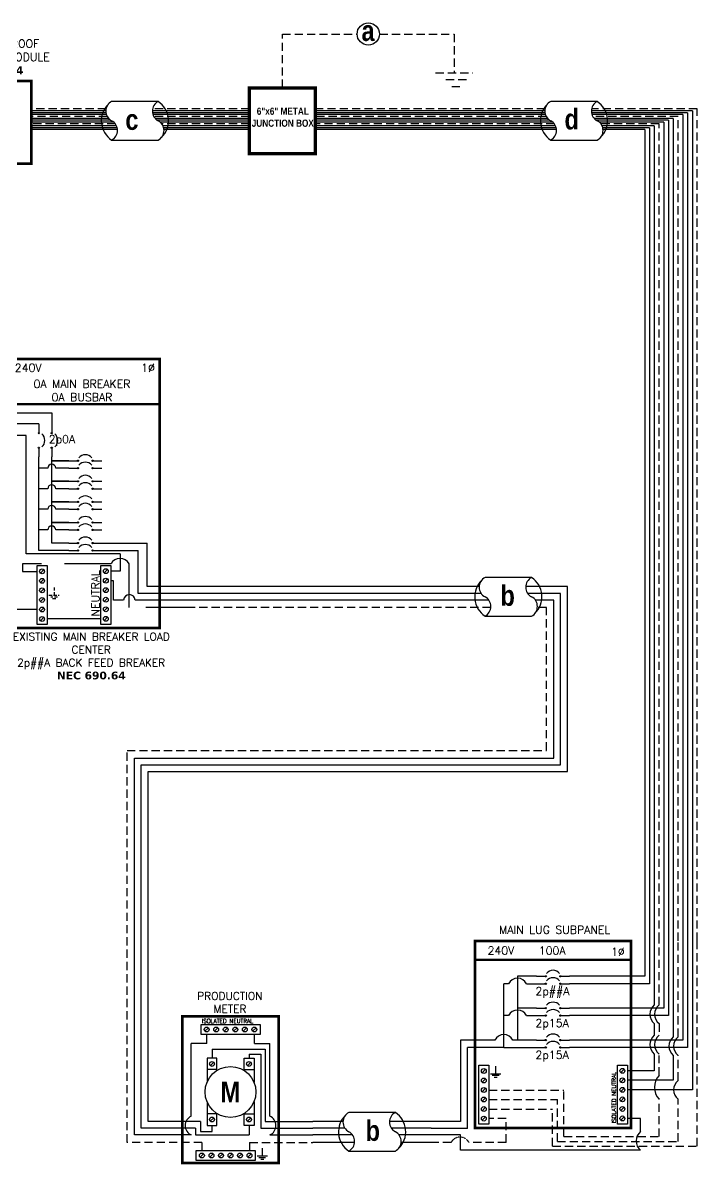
# Model space of a CAD drawing. Header units: feet. Extents: x 12814 to 13413, y 15295 to 15881.
# Drawn here: x 13105 to 13413, y 15359 to 15881 of the extents above; entities that cross this region are included whole.
import ezdxf

# ---------------------------------------------------------------- set-up
doc = ezdxf.new("R2010")
doc.units = ezdxf.units.FT
doc.header["$MEASUREMENT"] = 0
doc.linetypes.add('HIDDEN', pattern=[0.375, 0.25, -0.125])
for name, color, linetype in [('ONE LINE BLOCKS', 7, 'Continuous'), ('TABLES', 7, 'Continuous'), ('TEXT', 7, 'Continuous'), ('Z - TITLEBLOCK TXT', 7, 'Continuous')]:
    doc.layers.add(name, color=color, linetype=linetype)
doc.styles.add('ONE LINE TXT', font='techb___.ttf')
doc.styles.get("Standard").update_dxf_attribs({"font": 'simplex.shx'})

# ---------------------------------------------------------------- blocks, each defined once
blk = doc.blocks.new('*U5')
at = {"color": 7, "linetype": 'Continuous'}
for p, q in [((6.669, 2.433), (2.905, 2.433)), ((2.435, 1.711), (0, 1.711)), ((9.575, 1.711), (6.199, 1.711)), ((2.905, -0.69), (6.669, -0.69))]:
    blk.add_line(p, q, dxfattribs=at)
at = {"color": 10, "linetype": 'Continuous'}
for p, q in [((2.591, 1.149), (0, 1.149)), ((9.575, 1.149), (6.355, 1.149))]:
    blk.add_line(p, q, dxfattribs=at)
at = {"color": 253, "linetype": 'Continuous'}
for p, q in [((3.208, 0.611), (0, 0.611)), ((9.575, 0.611), (6.972, 0.611))]:
    blk.add_line(p, q, dxfattribs=at)
at = {"color": 7, "linetype": 'Continuous'}
for centre, start, end in [((3.942, 0.872), 133.97324, 236.42648), ((5.633, 0.872), 313.97324, 56.42648)]:
    blk.add_arc(centre, 1.874, start, end, dxfattribs=at)
at = {"layer": 'TEXT', "color": 92, "linetype": 'HIDDEN', "ltscale": 15}
for p, q in [((3.373, 0), (0, 0)), ((9.575, 0), (7.137, 0))]:
    blk.add_line(p, q, dxfattribs=at)
at = {"layer": 'Z - TITLEBLOCK TXT', "linetype": 'Continuous'}
for centre, start, end in [((3.315, 1.653), 117.66392, 242.33608), ((7.078, 1.653), 117.66392, 242.33608), ((2.496, 0.091), 297.66392, 62.33608), ((6.26, 0.091), 297.66392, 62.33608)]:
    blk.add_arc(centre, 0.882, start, end, dxfattribs=at)
blk = doc.blocks.new('M_MAIN BREAKER')
at = {"layer": 'ONE LINE BLOCKS', "linetype": 'Continuous'}
h = blk.add_hatch(color=1, dxfattribs=at)
h.dxf.hatch_style = 1
edge = h.paths.add_edge_path()
edge.add_arc((-12.418, 14.123), 0.0515, 0, 360)
h = blk.add_hatch(color=1, dxfattribs=at)
h.dxf.hatch_style = 1
edge = h.paths.add_edge_path()
edge.add_arc((-11.369, 14.123), 0.0515, 0, 360)
h = blk.add_hatch(color=1, dxfattribs=at)
h.dxf.hatch_style = 1
edge = h.paths.add_edge_path()
edge.add_arc((-12.418, 12.94), 0.0515, 0, 360)
h = blk.add_hatch(color=1, dxfattribs=at)
h.dxf.hatch_style = 1
edge = h.paths.add_edge_path()
edge.add_arc((-11.369, 12.94), 0.0515, 0, 360)
h = blk.add_hatch(color=1, dxfattribs=at)
h.dxf.hatch_style = 1
edge = h.paths.add_edge_path()
edge.add_arc((-9.245, 11.887), 0.0515, 0, 360)
h = blk.add_hatch(color=1, dxfattribs=at)
h.dxf.hatch_style = 1
edge = h.paths.add_edge_path()
edge.add_arc((-9.245, 11.288), 0.0515, 0, 360)
h = blk.add_hatch(color=1, dxfattribs=at)
h.dxf.hatch_style = 1
edge = h.paths.add_edge_path()
edge.add_arc((-8.062, 11.887), 0.0515, 0, 360)
h = blk.add_hatch(color=1, dxfattribs=at)
h.dxf.hatch_style = 1
edge = h.paths.add_edge_path()
edge.add_arc((-8.062, 11.288), 0.0515, 0, 360)
h = blk.add_hatch(color=1, dxfattribs=at)
h.dxf.hatch_style = 1
edge = h.paths.add_edge_path()
edge.add_arc((-9.245, 10.221), 0.0515, 0, 360)
h = blk.add_hatch(color=1, dxfattribs=at)
h.dxf.hatch_style = 1
edge = h.paths.add_edge_path()
edge.add_arc((-8.062, 10.221), 0.0515, 0, 360)
h = blk.add_hatch(color=1, dxfattribs=at)
h.dxf.hatch_style = 1
edge = h.paths.add_edge_path()
edge.add_arc((-9.245, 9.622), 0.0515, 0, 360)
h = blk.add_hatch(color=1, dxfattribs=at)
h.dxf.hatch_style = 1
edge = h.paths.add_edge_path()
edge.add_arc((-8.062, 9.622), 0.0515, 0, 360)
h = blk.add_hatch(color=1, dxfattribs=at)
h.dxf.hatch_style = 1
edge = h.paths.add_edge_path()
edge.add_arc((-9.245, 8.555), 0.0515, 0, 360)
h = blk.add_hatch(color=1, dxfattribs=at)
h.dxf.hatch_style = 1
edge = h.paths.add_edge_path()
edge.add_arc((-8.062, 8.555), 0.0515, 0, 360)
h = blk.add_hatch(color=1, dxfattribs=at)
h.dxf.hatch_style = 1
edge = h.paths.add_edge_path()
edge.add_arc((-9.245, 7.957), 0.0515, 0, 360)
h = blk.add_hatch(color=1, dxfattribs=at)
h.dxf.hatch_style = 1
edge = h.paths.add_edge_path()
edge.add_arc((-8.062, 7.957), 0.0515, 0, 360)
h = blk.add_hatch(color=1, dxfattribs=at)
h.dxf.hatch_style = 1
edge = h.paths.add_edge_path()
edge.add_arc((-9.245, 6.889), 0.0515, 0, 360)
h = blk.add_hatch(color=1, dxfattribs=at)
h.dxf.hatch_style = 1
edge = h.paths.add_edge_path()
edge.add_arc((-8.062, 6.889), 0.0515, 0, 360)
h = blk.add_hatch(color=1, dxfattribs=at)
h.dxf.hatch_style = 1
edge = h.paths.add_edge_path()
edge.add_arc((-9.245, 6.291), 0.0515, 0, 360)
h = blk.add_hatch(color=1, dxfattribs=at)
h.dxf.hatch_style = 1
edge = h.paths.add_edge_path()
edge.add_arc((-8.062, 6.291), 0.0515, 0, 360)
h = blk.add_hatch(color=1, dxfattribs=at)
h.dxf.hatch_style = 1
edge = h.paths.add_edge_path()
edge.add_arc((-9.245, 5.224), 0.0515, 0, 360)
h = blk.add_hatch(color=1, dxfattribs=at)
h.dxf.hatch_style = 1
edge = h.paths.add_edge_path()
edge.add_arc((-9.245, 4.625), 0.0515, 0, 360)
h = blk.add_hatch(color=1, dxfattribs=at)
h.dxf.hatch_style = 1
edge = h.paths.add_edge_path()
edge.add_arc((-8.062, 5.224), 0.0515, 0, 360)
h = blk.add_hatch(color=1, dxfattribs=at)
h.dxf.hatch_style = 1
edge = h.paths.add_edge_path()
edge.add_arc((-8.062, 4.625), 0.0515, 0, 360)
at = {"color": 10, "linetype": 'Continuous'}
for p, q in [((-4.378, 1.149), (-4.378, 4.625)), ((-3.663, 4.625), (-3.663, 4.625)), ((-3.663, 4.625), (-3.663, 4.625)), ((0, 1.149), (-4.378, 1.149))]:
    blk.add_line(p, q, dxfattribs=at)
at = {"color": 7, "linetype": 'Continuous'}
for p, q in [((-3.665, 1.711), (-3.665, 5.224)), ((0, 1.711), (-3.665, 1.711))]:
    blk.add_line(p, q, dxfattribs=at)
at = {"color": 253, "linetype": 'Continuous'}
for p, q in [((-6.385, 2.177), (-6.591, 2.177)), ((-6.385, 0.611), (-6.385, 2.177)), ((-5.561, 0.611), (-6.385, 0.611)), ((0, 0.611), (-4.626, 0.611))]:
    blk.add_line(p, q, dxfattribs=at)
at = {"color": 7, "linetype": 'Continuous'}
blk.add_circle((-19.559, -2.704), 0.906, dxfattribs=at)
at = {"color": 253, "linetype": 'Continuous'}
blk.add_arc((-5.093, 0.584), 0.468, 3.28193, 176.71807, dxfattribs=at)
at = {"layer": 'ONE LINE BLOCKS', "lineweight": 50}
for p, q in [((-19.225, 23.898), (-19.225, 26.892)), ((-19.225, 26.892), (-15.884, 26.892)), ((-15.884, 26.892), (-15.884, 23.898)), ((-15.884, 23.898), (-19.225, 23.898)), ((-14.957, 16.472), (-2.641, 16.472))]:
    blk.add_line(p, q, dxfattribs=at)
at = {"layer": 'ONE LINE BLOCKS', "lineweight": 50, "const_width": 0.21}
for points in [[(-19.225, 23.898), (-19.225, 26.892), (-15.884, 26.892), (-15.884, 23.898)], [(-14.957, -1.647), (-14.957, 20.128), (-2.641, 20.128), (-2.641, -1.647)]]:
    blk.add_lwpolyline(points, close=True, dxfattribs=at)
at = {"layer": 'TEXT', "color": 92, "linetype": 'HIDDEN', "ltscale": 15}
for p, q in [((-13.723, 3.547), (-13.723, 2.935)), ((-6.577, 3.547), (-13.723, 3.547)), ((-13.723, 2.935), (-12.555, 2.935)), ((-5.118, 0), (-5.118, 3.547)), ((0, 0), (-5.118, 0)), ((-12.555, -0.148), (-19.559, -0.148)), ((-19.559, -0.148), (-19.559, -1.798)), ((-19.559, -3.61), (-19.559, -5.799))]:
    blk.add_line(p, q, dxfattribs=at)
at = {"layer": 'TEXT', "color": 92, "linetype": 'Continuous', "ltscale": 15}
blk.add_line((-7.396, -0.918), (-11.751, -0.918), dxfattribs=at)
at = {"layer": 'TEXT', "color": 92, "linetype": 'HIDDEN', "flags": 128}
for points in [[(-11.595, 1.009), (-10.765, 1.009)], [(-11.18, 1.629), (-11.18, 1.009)], [(-10.909, 0.855), (-11.451, 0.855)], [(-11.053, 0.701), (-11.307, 0.701)]]:
    blk.add_lwpolyline(points, dxfattribs=at)
at = {"layer": 'TEXT', "color": 92, "linetype": 'Continuous', "ltscale": 4, "flags": 128}
for points in [[(-21.062, -5.799), (-18.057, -5.799)], [(-18.578, -6.356), (-20.541, -6.356)], [(-19.098, -6.913), (-20.02, -6.913)]]:
    blk.add_lwpolyline(points, dxfattribs=at)
at = {"layer": 'TEXT', "linetype": 'Continuous'}
blk.add_circle((-17.554, 25.395), 1.267, dxfattribs=at)
at = {"layer": 'TEXT', "color": 92, "linetype": 'Continuous', "ltscale": 0.3}
blk.add_arc((-5.848, 3.164), 0.824, 27.66392, 152.33608, dxfattribs=at)
at = {"layer": 'Z - TITLEBLOCK TXT', "color": 253, "linetype": 'Continuous'}
for p, q in [((-18.566, 13.922), (-18.566, 23.898)), ((-13.44, 13.922), (-18.566, 13.922)), ((-13.44, 4.344), (-13.44, 13.922)), ((-5.831, 4.344), (-13.44, 4.344)), ((-5.831, 4.344), (-5.831, 2.948)), ((-5.831, 2.948), (-6.591, 2.948))]:
    blk.add_line(p, q, dxfattribs=at)
at = {"layer": 'Z - TITLEBLOCK TXT', "color": 10, "linetype": 'Continuous'}
for p, q in [((-17.554, 14.866), (-17.554, 23.898)), ((-12.418, 14.866), (-17.554, 14.866)), ((-12.418, 4.625), (-12.418, 12.196)), ((-11.7, 11.288), (-12.418, 11.288)), ((-9.988, 11.288), (-11.037, 11.288)), ((-11.7, 9.622), (-12.418, 9.622)), ((-9.988, 9.622), (-11.037, 9.622)), ((-11.7, 7.957), (-12.418, 7.957)), ((-9.988, 7.957), (-11.037, 7.957)), ((-11.7, 6.291), (-12.418, 6.291)), ((-9.988, 6.291), (-11.037, 6.291)), ((-9.988, 4.625), (-12.418, 4.625)), ((-7.318, 4.625), (-4.378, 4.625))]:
    blk.add_line(p, q, dxfattribs=at)
at = {"layer": 'Z - TITLEBLOCK TXT', "color": 7, "linetype": 'Continuous'}
for p, q in [((-16.52, 15.77), (-16.52, 23.898)), ((-16.52, 15.77), (-11.369, 15.77)), ((-11.369, 15.77), (-11.369, 14.866)), ((-11.369, 11.887), (-11.369, 12.196)), ((-11.369, 10.221), (-11.369, 11.887)), ((-11.369, 11.887), (-9.988, 11.887)), ((-9.988, 11.887), (-11.369, 11.887)), ((-11.369, 8.555), (-11.369, 10.221)), ((-11.369, 10.221), (-9.988, 10.221)), ((-9.988, 10.221), (-11.369, 10.221)), ((-11.369, 6.889), (-11.369, 8.555)), ((-11.369, 8.555), (-9.988, 8.555)), ((-9.988, 8.555), (-11.369, 8.555)), ((-11.369, 5.224), (-11.369, 6.889)), ((-11.369, 6.889), (-9.988, 6.889)), ((-9.988, 6.889), (-11.369, 6.889)), ((-9.988, 5.224), (-11.369, 5.224)), ((-7.318, 5.224), (-3.665, 5.224))]:
    blk.add_line(p, q, dxfattribs=at)
at = {"layer": 'Z - TITLEBLOCK TXT', "color": 1, "linetype": 'Continuous'}
for p, q in [((-12.555, -1.378), (-12.555, 3.395)), ((-12.555, 3.395), (-11.751, 3.395)), ((-11.751, 3.395), (-11.751, -1.378)), ((-7.396, -1.366), (-7.396, 3.408)), ((-7.396, 3.408), (-6.591, 3.408)), ((-6.591, 3.408), (-6.591, -1.366)), ((-11.751, -1.378), (-12.555, -1.378)), ((-6.591, -1.366), (-7.396, -1.366))]:
    blk.add_line(p, q, dxfattribs=at)
at = {"layer": 'Z - TITLEBLOCK TXT', "color": 4, "linetype": 'Continuous'}
for p, q in [((-12.014, 3.075), (-12.293, 2.796)), ((-6.854, 3.087), (-7.133, 2.809)), ((-12.014, 2.304), (-12.293, 2.025)), ((-6.854, 2.317), (-7.133, 2.038)), ((-12.014, 1.533), (-12.293, 1.255)), ((-6.854, 1.546), (-7.133, 1.267)), ((-12.014, 0.762), (-12.293, 0.484)), ((-6.854, 0.775), (-7.133, 0.497)), ((-6.854, 0.004), (-7.133, -0.274)), ((-12.014, -0.008), (-12.293, -0.287)), ((-12.014, -0.779), (-12.293, -1.058)), ((-6.854, -0.766), (-7.133, -1.045))]:
    blk.add_line(p, q, dxfattribs=at)
at = {"layer": 'Z - TITLEBLOCK TXT', "color": 1, "linetype": 'Continuous', "flags": 128}
for points in [[(-12.418, 14.866), (-12.418, 14.123)], [(-12.418, 14.866), (-12.418, 14.123)], [(-11.369, 14.866), (-11.369, 14.123)], [(-11.369, 14.866), (-11.369, 14.123)], [(-12.418, 12.94), (-12.418, 12.196)], [(-11.369, 12.94), (-11.369, 12.196)], [(-9.988, 11.887), (-9.245, 11.887)], [(-9.988, 11.887), (-9.245, 11.887)], [(-9.988, 11.288), (-9.245, 11.288)], [(-9.988, 11.288), (-9.245, 11.288)], [(-8.062, 11.887), (-7.318, 11.887)], [(-8.062, 11.288), (-7.318, 11.288)], [(-9.988, 10.221), (-9.245, 10.221)], [(-9.988, 10.221), (-9.245, 10.221)], [(-8.062, 10.221), (-7.318, 10.221)], [(-9.988, 9.622), (-9.245, 9.622)], [(-9.988, 9.622), (-9.245, 9.622)], [(-8.062, 9.622), (-7.318, 9.622)], [(-9.988, 8.555), (-9.245, 8.555)], [(-9.988, 8.555), (-9.245, 8.555)], [(-8.062, 8.555), (-7.318, 8.555)], [(-9.988, 7.957), (-9.245, 7.957)], [(-9.988, 7.957), (-9.245, 7.957)], [(-8.062, 7.957), (-7.318, 7.957)], [(-9.988, 6.889), (-9.245, 6.889)], [(-9.988, 6.889), (-9.245, 6.889)], [(-8.062, 6.889), (-7.318, 6.889)], [(-9.988, 6.291), (-9.245, 6.291)], [(-9.988, 6.291), (-9.245, 6.291)], [(-8.062, 6.291), (-7.318, 6.291)], [(-9.988, 5.224), (-9.245, 5.224)], [(-9.988, 5.224), (-9.245, 5.224)], [(-9.988, 4.625), (-9.245, 4.625)], [(-9.988, 4.625), (-9.245, 4.625)], [(-8.062, 5.224), (-7.318, 5.224)], [(-8.062, 4.625), (-7.318, 4.625)]]:
    blk.add_lwpolyline(points, dxfattribs=at)
at = {"layer": 'Z - TITLEBLOCK TXT', "color": 1, "linetype": 'Continuous'}
for centre in [(-12.418, 14.123), (-11.369, 14.123), (-12.418, 12.94), (-11.369, 12.94), (-9.245, 11.887), (-9.245, 11.288), (-8.062, 11.887), (-8.062, 11.288), (-9.245, 10.221), (-8.062, 10.221), (-9.245, 9.622), (-8.062, 9.622), (-9.245, 8.555), (-8.062, 8.555), (-9.245, 7.957), (-8.062, 7.957), (-9.245, 6.889), (-8.062, 6.889), (-9.245, 6.291), (-8.062, 6.291), (-9.245, 5.224), (-9.245, 4.625), (-8.062, 5.224), (-8.062, 4.625)]:
    blk.add_circle(centre, 0.0515, dxfattribs=at)
at = {"layer": 'Z - TITLEBLOCK TXT', "color": 4, "linetype": 'Continuous'}
for centre in [(-12.153, 2.935), (-6.993, 2.948), (-12.153, 2.165), (-6.993, 2.177), (-12.153, 1.394), (-6.993, 1.407), (-12.153, 0.623), (-12.153, -0.148), (-6.993, 0.636), (-6.993, -0.135), (-12.153, -0.918), (-6.993, -0.906)]:
    blk.add_circle(centre, 0.197, dxfattribs=at)
at = {"layer": 'Z - TITLEBLOCK TXT', "color": 1, "linetype": 'Continuous'}
for centre, start, end in [((-12.629, 13.531), 310.3392, 49.6608), ((-11.58, 13.531), 310.3392, 49.6608), ((-8.653, 11.675), 40.3392, 139.6608), ((-8.653, 11.077), 40.3392, 139.6608), ((-8.653, 10.01), 40.3392, 139.6608), ((-8.653, 9.411), 40.3392, 139.6608), ((-8.653, 8.344), 40.3392, 139.6608), ((-8.653, 7.745), 40.3392, 139.6608), ((-8.653, 6.678), 40.3392, 139.6608), ((-8.653, 6.079), 40.3392, 139.6608), ((-8.653, 5.012), 40.3392, 139.6608), ((-8.653, 4.413), 40.3392, 139.6608)]:
    blk.add_arc(centre, 0.697, start, end, dxfattribs=at)
at = {"layer": 'Z - TITLEBLOCK TXT', "color": 10, "linetype": 'Continuous'}
for centre in [(-11.369, 11.269), (-11.369, 9.603), (-11.369, 7.938), (-11.369, 6.272)]:
    blk.add_arc(centre, 0.332, 3.2937, 176.7063, dxfattribs=at)
at = {"layer": 'TABLES', "color": 1, "linetype": 'Continuous'}
blk.add_text('NEUTRAL', height=0.648, rotation=90, dxfattribs=at).set_placement((-7.512, -0.725))
at = {"layer": 'TEXT', "color": 1}
for s, p in [('EXISTING', (-23.874, 26.77)), ('120/240V', (-24.233, 25.604)), ('UTILITY', (-23.531, 24.558)), ('METER', (-23.336, 23.512))]:
    blk.add_text(s, height=0.6278, dxfattribs=at).set_placement(p)
at = {"layer": 'TEXT', "color": 1, "attachment_point": 5}
for s, width, gutter_width, heights, insert, char_height in [('240V', 0.14806, 0.75, [0], (-13.274, 19.41), 0.648), ('1∅', 0.14806, 0.75, [0], (-3.582, 19.41), 0.648), ('0A MAIN BREAKER\\P0A BUSBAR', 11.19903, 0.75, [0], (-8.925, 17.569), 0.648), ('2p0A', 0.14806, 0.75, [0], (-10.547, 13.525), 0.648), ('EXISTING MAIN BREAKER LOAD CENTER\\P2p##A BACK FEED BREAKER\\P{\\fVerdana|b1|i0|c0|p34;NEC 690.64}', 14.14398, 7.17, [12.8], (-8.173, -3.931), 0.62775)]:
    blk.add_mtext_dynamic_manual_height_columns(s, width=width, gutter_width=gutter_width, heights=heights, dxfattribs=dict(at, insert=insert, char_height=char_height))
at = {"layer": 'Z - TITLEBLOCK TXT', "color": 253, "linetype": 'Continuous', "style": 'ONE LINE TXT'}
blk.add_text('M', height=1.662, dxfattribs=at).set_placement((-18.362, 24.559))
at = {"layer": 'Z - TITLEBLOCK TXT', "color": 1, "linetype": 'Continuous', "insert": (-20.083, -1.651), "char_height": 1.66239, "attachment_point": 1, "style": 'ONE LINE TXT'}
blk.add_mtext_dynamic_manual_height_columns('{\\W1;\\C256;a}', width=0.13853, gutter_width=2.132, heights=[0], dxfattribs=at)
blk = doc.blocks.new('*U9')
at = {"color": 155, "true_color": 0x647190}
blk.add_blockref('M_MAIN BREAKER', (0, 0), dxfattribs=at)
blk = doc.blocks.new('*U10')
at = {"layer": 'ONE LINE BLOCKS', "linetype": 'Continuous'}
h = blk.add_hatch(color=1, dxfattribs=at)
h.dxf.hatch_style = 1
edge = h.paths.add_edge_path()
edge.add_arc((32.25, -16.19), 0.291, 0, 360)
h = blk.add_hatch(color=1, dxfattribs=at)
h.dxf.hatch_style = 1
edge = h.paths.add_edge_path()
edge.add_arc((32.25, -19.57), 0.291, 0, 360)
h = blk.add_hatch(color=1, dxfattribs=at)
h.dxf.hatch_style = 1
edge = h.paths.add_edge_path()
edge.add_arc((38.92, -16.19), 0.291, 0, 360)
h = blk.add_hatch(color=1, dxfattribs=at)
h.dxf.hatch_style = 1
edge = h.paths.add_edge_path()
edge.add_arc((38.92, -19.57), 0.291, 0, 360)
h = blk.add_hatch(color=1, dxfattribs=at)
h.dxf.hatch_style = 1
edge = h.paths.add_edge_path()
edge.add_arc((32.25, -30.75), 0.291, 0, 360)
h = blk.add_hatch(color=1, dxfattribs=at)
h.dxf.hatch_style = 1
edge = h.paths.add_edge_path()
edge.add_arc((38.92, -30.75), 0.291, 0, 360)
h = blk.add_hatch(color=1, dxfattribs=at)
h.dxf.hatch_style = 1
edge = h.paths.add_edge_path()
edge.add_arc((32.25, -34.13), 0.291, 0, 360)
h = blk.add_hatch(color=1, dxfattribs=at)
h.dxf.hatch_style = 1
edge = h.paths.add_edge_path()
edge.add_arc((38.92, -34.13), 0.291, 0, 360)
h = blk.add_hatch(color=1, dxfattribs=at)
h.dxf.hatch_style = 1
edge = h.paths.add_edge_path()
edge.add_arc((32.25, -45.31), 0.291, 0, 360)
h = blk.add_hatch(color=1, dxfattribs=at)
h.dxf.hatch_style = 1
edge = h.paths.add_edge_path()
edge.add_arc((38.92, -45.31), 0.291, 0, 360)
h = blk.add_hatch(color=1, dxfattribs=at)
h.dxf.hatch_style = 1
edge = h.paths.add_edge_path()
edge.add_arc((32.25, -48.69), 0.291, 0, 360)
h = blk.add_hatch(color=1, dxfattribs=at)
h.dxf.hatch_style = 1
edge = h.paths.add_edge_path()
edge.add_arc((38.92, -48.69), 0.291, 0, 360)
at = {"color": 7, "linetype": 'Continuous'}
for p, q in [((77.44, 0), (77.44, -16.19)), ((86.14, 0), (86.14, -30.75)), ((94.84, 0), (94.84, -45.31)), ((28.05, -16.19), (19.39, -16.19)), ((19.39, -16.19), (19.39, -30.75)), ((77.44, -16.19), (43.12, -16.19)), ((28.05, -30.75), (19.39, -30.75)), ((19.39, -30.75), (19.39, -45.31)), ((86.14, -30.75), (43.12, -30.75)), ((8.98, -45.31), (-6.7, -45.31)), ((-6.7, -45.31), (-6.7, -82.47)), ((28.05, -45.31), (17.22, -45.31)), ((94.84, -45.31), (43.12, -45.31)), ((-6.7, -82.47), (-20.02, -82.47))]:
    blk.add_line(p, q, dxfattribs=at)
at = {"color": 10, "linetype": 'Continuous'}
for p, q in [((79.61, 0), (79.61, -19.57)), ((88.31, 0), (88.31, -34.13)), ((97.01, 0), (97.01, -48.69)), ((13.1, -34.13), (13.1, -19.57)), ((15.27, -19.57), (13.1, -19.57)), ((23.51, -19.57), (28.05, -19.57)), ((79.61, -19.57), (43.12, -19.57)), ((13.1, -48.69), (13.1, -34.13)), ((15.27, -34.13), (13.1, -34.13)), ((23.51, -34.13), (28.05, -34.13)), ((88.31, -34.13), (43.12, -34.13)), ((13.1, -48.69), (-3.41, -48.69)), ((-3.41, -85.65), (-3.41, -48.69)), ((13.1, -48.69), (28.05, -48.69)), ((97.01, -48.69), (43.12, -48.69)), ((-3.41, -85.65), (-20.02, -85.65))]:
    blk.add_line(p, q, dxfattribs=at)
at = {"color": 253, "linetype": 'Continuous'}
for p, q in [((81.79, 0), (81.79, -29.26)), ((90.49, 0), (90.49, -43.82)), ((99.19, 0), (99.19, -68.07)), ((81.79, -37.81), (81.79, -43.14)), ((81.79, -51.7), (81.79, -59.36)), ((90.49, -52.37), (90.49, -63.71)), ((81.79, -59.36), (69.51, -59.36)), ((90.49, -63.71), (69.51, -63.71)), ((99.19, -68.07), (69.51, -68.07)), ((75.52, -81.12), (69.51, -81.12)), ((75.52, -87.14), (75.52, -81.12)), ((-6.7, -88.69), (-20.02, -88.69)), ((-6.7, -95.69), (-6.7, -88.69)), ((75.52, -95.69), (-6.7, -95.69))]:
    blk.add_line(p, q, dxfattribs=at)
at = {"color": 10, "linetype": 'Continuous'}
for centre in [(19.39, -21.73), (19.39, -36.29)]:
    blk.add_arc(centre, 4.65, 27.6639, 152.3361, dxfattribs=at)
at = {"color": 253, "linetype": 'Continuous'}
for centre in [(85.37, -33.53), (85.37, -47.42), (94.07, -48.09), (79.1, -91.41)]:
    blk.add_arc(centre, 5.58, 129.9215, 230.0785, dxfattribs=at)
at = {"color": 7, "linetype": 'Continuous'}
blk.add_arc((13.1, -47.47), 4.65, 27.6639, 152.3361, dxfattribs=at)
at = {"layer": 'ONE LINE BLOCKS', "lineweight": 50}
blk.add_line((0, -8.7), (71.17, -8.7), dxfattribs=at)
at = {"layer": 'ONE LINE BLOCKS', "lineweight": 50, "const_width": 1.19}
blk.add_lwpolyline([(0, -85.47), (0, 0), (71.17, 0), (71.17, -85.47)], close=True, dxfattribs=at)
at = {"layer": 'TEXT', "color": 92, "linetype": 'HIDDEN', "ltscale": 15}
for p, q in [((83.96, -29.26), (83.96, 0)), ((92.66, -43.82), (92.66, 0)), ((101.36, -93.78), (101.36, 0)), ((83.96, -37.81), (83.96, -43.14)), ((83.96, -61.47), (83.96, -52.37)), ((92.66, -63.79), (92.66, -52.37)), ((6.27, -68.14), (40.48, -68.14)), ((6.27, -72.49), (37.56, -72.49)), ((37.56, -91.6), (37.56, -72.49)), ((40.48, -89.41), (40.48, -68.14)), ((83.96, -89.41), (83.96, -72.34)), ((92.66, -91.6), (92.66, -72.34)), ((6.27, -76.84), (35.36, -76.84)), ((35.36, -93.78), (35.36, -76.84)), ((14.11, -81.19), (6.27, -81.19)), ((14.11, -92.13), (14.11, -81.19)), ((-11.01, -92.13), (-20.02, -92.13)), ((14.11, -92.13), (-2.77, -92.13)), ((35.36, -93.78), (101.36, -93.78)), ((37.56, -91.6), (92.66, -91.6)), ((40.48, -89.41), (83.96, -89.41))]:
    blk.add_line(p, q, dxfattribs=at)
at = {"layer": 'TEXT', "color": 92, "linetype": 'HIDDEN', "flags": 128}
for points in [[(9.38, -57.21), (9.38, -60.71)], [(7.04, -60.71), (11.72, -60.71)], [(10.91, -61.58), (7.85, -61.58)], [(10.1, -62.45), (8.66, -62.45)]]:
    blk.add_lwpolyline(points, dxfattribs=at)
at = {"layer": 'TEXT', "color": 92, "linetype": 'Continuous', "ltscale": 4}
for centre, radius, start, end in [((87.43, -33.53), 5.51, 129.059, 230.941), ((87.43, -47.42), 5.51, 129.059, 230.941), ((96.13, -48.09), 5.51, 129.059, 230.941), ((89.87, -66.9), 8.03, 137.3778, 222.6222), ((96.13, -68.07), 5.51, 129.059, 230.941)]:
    blk.add_arc(centre, radius, start, end, dxfattribs=at)
at = {"layer": 'TEXT', "color": 92, "linetype": 'HIDDEN', "ltscale": 0.3}
blk.add_arc((-6.89, -94.29), 4.65, 27.6639, 152.3361, dxfattribs=at)
at = {"layer": 'Z - TITLEBLOCK TXT', "color": 1, "linetype": 'Continuous'}
for p, q in [((1.73, -83.79), (1.73, -56.84)), ((1.73, -56.84), (6.27, -56.84)), ((6.27, -56.84), (6.27, -83.79)), ((64.97, -83.71), (64.97, -56.77)), ((64.97, -56.77), (69.51, -56.77)), ((69.51, -56.77), (69.51, -83.71)), ((6.27, -83.79), (1.73, -83.79)), ((69.51, -83.71), (64.97, -83.71))]:
    blk.add_line(p, q, dxfattribs=at)
at = {"layer": 'Z - TITLEBLOCK TXT', "color": 4, "linetype": 'Continuous'}
for p, q in [((4.79, -58.65), (3.22, -60.22)), ((68.02, -58.58), (66.45, -60.15)), ((4.79, -63), (3.22, -64.57)), ((4.79, -67.35), (3.22, -68.92)), ((68.02, -62.93), (66.45, -64.5)), ((68.02, -67.28), (66.45, -68.85)), ((4.79, -71.7), (3.22, -73.27)), ((68.02, -71.63), (66.45, -73.2)), ((4.79, -76.05), (3.22, -77.62)), ((68.02, -75.98), (66.45, -77.55)), ((4.79, -80.4), (3.22, -81.97)), ((68.02, -80.33), (66.45, -81.9))]:
    blk.add_line(p, q, dxfattribs=at)
at = {"layer": 'Z - TITLEBLOCK TXT', "color": 1, "linetype": 'Continuous', "flags": 128}
for points in [[(28.05, -16.19), (32.25, -16.19)], [(28.05, -16.19), (32.25, -16.19)], [(28.05, -19.57), (32.25, -19.57)], [(28.05, -19.57), (32.25, -19.57)], [(38.92, -16.19), (43.12, -16.19)], [(38.92, -19.57), (43.12, -19.57)], [(28.05, -30.75), (32.25, -30.75)], [(28.05, -30.75), (32.25, -30.75)], [(38.92, -30.75), (43.12, -30.75)], [(28.05, -34.13), (32.25, -34.13)], [(28.05, -34.13), (32.25, -34.13)], [(38.92, -34.13), (43.12, -34.13)], [(28.05, -45.31), (32.25, -45.31)], [(28.05, -45.31), (32.25, -45.31)], [(38.92, -45.31), (43.12, -45.31)], [(28.05, -48.69), (32.25, -48.69)], [(28.05, -48.69), (32.25, -48.69)], [(38.92, -48.69), (43.12, -48.69)]]:
    blk.add_lwpolyline(points, dxfattribs=at)
at = {"layer": 'Z - TITLEBLOCK TXT', "color": 1, "linetype": 'Continuous'}
for centre in [(32.25, -16.19), (32.25, -19.57), (38.92, -16.19), (38.92, -19.57), (32.25, -30.75), (38.92, -30.75), (32.25, -34.13), (38.92, -34.13), (32.25, -45.31), (38.92, -45.31), (32.25, -48.69), (38.92, -48.69)]:
    blk.add_circle(centre, 0.291, dxfattribs=at)
at = {"layer": 'Z - TITLEBLOCK TXT', "color": 4, "linetype": 'Continuous'}
for centre in [(4, -59.44), (67.24, -59.36), (4, -63.79), (4, -68.14), (67.24, -63.71), (67.24, -68.07), (4, -72.49), (67.24, -72.42), (4, -76.84), (67.24, -76.77), (4, -81.19), (67.24, -81.12)]:
    blk.add_circle(centre, 1.11, dxfattribs=at)
at = {"layer": 'Z - TITLEBLOCK TXT', "color": 1, "linetype": 'Continuous'}
for centre in [(35.58, -17.38), (35.58, -20.76), (35.58, -31.94), (35.58, -35.32), (35.58, -46.5), (35.58, -49.88)]:
    blk.add_arc(centre, 3.93, 40.3392, 139.6608, dxfattribs=at)
at = {"layer": 'TABLES', "color": 1, "linetype": 'Continuous'}
for s, p in [('2p##A', (27.55, -24.8)), ('2p15A', (27.55, -39.36)), ('2p15A', (27.55, -53.92))]:
    blk.add_text(s, height=3.658, dxfattribs=at).set_placement(p)
at = {"layer": 'TABLES', "color": 4, "linetype": 'Continuous'}
blk.add_text('ISOLATED NEUTRAL', height=1.8743, rotation=90, dxfattribs=at).set_placement((64.31, -83.35))
at = {"layer": 'TEXT', "color": 1, "attachment_point": 5}
for s, width, gutter_width, insert, char_height in [('MAIN LUG SUBPANEL ', 62.3984, 7.17, (36.32, 5.07), 3.6576), ('240V', 0.1481, 0.75, (11.79, -4.45), 3.658), ('100A', 0.1481, 0.75, (35.17, -4.45), 3.658), ('1∅', 0.1481, 0.75, (65.15, -4.96), 3.658)]:
    blk.add_mtext_dynamic_manual_height_columns(s, width=width, gutter_width=gutter_width, heights=[0], dxfattribs=dict(at, insert=insert, char_height=char_height))

msp = doc.modelspace()

# ---------------------------------------------------------------- linework, layer by layer
at = {"color": 7, "linetype": 'Continuous'}
for p, q in [((13166.82, 15844.74), (13145.58, 15844.74)), ((13367.26, 15844.74), (13346.02, 15844.74)), ((13406.35, 15838.76), (13406.35, 15461.27)), ((13388.95, 15831.88), (13388.95, 15461.27)), ((13397.65, 15835.32), (13397.65, 15461.27)), ((13145.58, 15827.11), (13166.82, 15827.11)), ((13346.02, 15827.11), (13367.26, 15827.11)), ((13337.29, 15627.26), (13316.04, 15627.26)), ((13313.39, 15623.18), (13182.41, 15623.18)), ((13353.69, 15623.18), (13334.63, 15623.18)), ((13353.69, 15538.57), (13353.69, 15623.18)), ((13316.04, 15609.63), (13337.29, 15609.63)), ((13162.25, 15538.57), (13353.69, 15538.57)), ((13162.25, 15378.8), (13162.25, 15538.57)), ((13191.39, 15411.83), (13191.39, 15407.63)), ((13191.39, 15411.83), (13215.72, 15411.83)), ((13215.72, 15411.83), (13215.72, 15378.8)), ((13186.21, 15378.8), (13162.25, 15378.8)), ((13186.21, 15378.8), (13186.21, 15374.21)), ((13215.72, 15378.8), (13237.45, 15378.8)), ((13186.21, 15374.21), (13191.39, 15374.21)), ((13191.39, 15374.21), (13191.39, 15376.87))]:
    msp.add_line(p, q, dxfattribs=at)
at = {"color": 253, "linetype": 'Continuous'}
for p, q in [((13142.91, 15840.48), (13108.88, 15840.48)), ((13144.15, 15837.04), (13108.88, 15837.04)), ((13208.47, 15840.48), (13164.16, 15840.48)), ((13208.47, 15837.04), (13165.4, 15837.04)), ((13343.35, 15840.48), (13238.57, 15840.48)), ((13344.59, 15837.04), (13238.57, 15837.04)), ((13410.7, 15840.48), (13364.6, 15840.48)), ((13402, 15837.04), (13365.84, 15837.04)), ((13402, 15837.04), (13402, 15461.27)), ((13410.7, 15840.48), (13410.7, 15461.27)), ((13147.79, 15833.6), (13108.88, 15833.6)), ((13208.47, 15833.6), (13169.03, 15833.6)), ((13348.22, 15833.6), (13238.57, 15833.6)), ((13393.3, 15833.6), (13369.47, 15833.6)), ((13393.3, 15833.6), (13393.3, 15461.27)), ((13317.75, 15616.97), (13182.41, 15616.97)), ((13347.47, 15616.97), (13339, 15616.97)), ((13347.47, 15544.79), (13347.47, 15616.97)), ((13156.03, 15544.79), (13347.47, 15544.79)), ((13156.03, 15372.59), (13156.03, 15544.79)), ((13188.97, 15414.43), (13181.91, 15414.43)), ((13181.91, 15381.2), (13181.91, 15414.43)), ((13188.97, 15414.43), (13188.97, 15418.52)), ((13210.72, 15414.43), (13210.72, 15418.52)), ((13210.72, 15414.43), (13217.79, 15414.43)), ((13217.79, 15381.2), (13217.79, 15414.43)), ((13181.91, 15372.59), (13156.03, 15372.59)), ((13217.79, 15372.59), (13237.45, 15372.59))]:
    msp.add_line(p, q, dxfattribs=at)
at = {"color": 10, "linetype": 'Continuous'}
for p, q in [((13142.96, 15839.62), (13108.88, 15839.62)), ((13145.14, 15836.18), (13108.88, 15836.18)), ((13208.47, 15839.62), (13164.21, 15839.62)), ((13208.47, 15836.18), (13166.38, 15836.18)), ((13343.4, 15839.62), (13238.57, 15839.62)), ((13345.58, 15836.18), (13238.57, 15836.18)), ((13408.53, 15839.62), (13364.64, 15839.62)), ((13399.83, 15836.18), (13366.82, 15836.18)), ((13399.83, 15836.18), (13399.83, 15461.27)), ((13408.53, 15839.62), (13408.53, 15461.27)), ((13148.09, 15832.74), (13108.88, 15832.74)), ((13208.47, 15832.74), (13169.33, 15832.74)), ((13348.53, 15832.74), (13238.57, 15832.74)), ((13391.13, 15832.74), (13369.77, 15832.74)), ((13391.13, 15832.74), (13391.13, 15461.27)), ((13314.27, 15620.01), (13182.41, 15620.01)), ((13350.51, 15620.01), (13335.51, 15620.01)), ((13350.51, 15541.75), (13350.51, 15620.01)), ((13159.07, 15541.75), (13350.51, 15541.75)), ((13159.07, 15375.63), (13159.07, 15541.75)), ((13208.3, 15409.45), (13208.3, 15407.63)), ((13208.3, 15409.45), (13213.74, 15409.45)), ((13213.74, 15409.45), (13213.74, 15375.63)), ((13183.88, 15375.63), (13159.07, 15375.63)), ((13183.88, 15375.63), (13183.88, 15372.59)), ((13183.88, 15372.59), (13208.3, 15372.59)), ((13208.3, 15376.87), (13208.3, 15372.59)), ((13213.74, 15375.63), (13237.45, 15375.63))]:
    msp.add_line(p, q, dxfattribs=at)
at = {"linetype": 'Continuous'}
for p, q in [((13143.16, 15838.76), (13108.88, 15838.76)), ((13208.47, 15838.76), (13164.41, 15838.76)), ((13343.6, 15838.76), (13238.57, 15838.76)), ((13406.35, 15838.76), (13364.85, 15838.76)), ((13146.47, 15835.32), (13108.88, 15835.32)), ((13148.23, 15831.88), (13108.88, 15831.88)), ((13208.47, 15835.32), (13167.72, 15835.32)), ((13208.47, 15831.88), (13169.47, 15831.88)), ((13346.91, 15835.32), (13238.57, 15835.32)), ((13348.67, 15831.88), (13238.57, 15831.88)), ((13397.65, 15835.32), (13368.16, 15835.32)), ((13388.95, 15831.88), (13369.91, 15831.88))]:
    msp.add_line(p, q, dxfattribs=at)
at = {"color": 1, "linetype": 'Continuous'}
for p, q in [((13193.66, 15402.44), (13189.12, 15402.44)), ((13206.04, 15402.44), (13210.57, 15402.44)), ((13193.66, 15382.27), (13189.12, 15382.27)), ((13206.04, 15382.27), (13210.57, 15382.27))]:
    msp.add_line(p, q, dxfattribs=at)
at = {"color": 7, "linetype": 'Continuous'}
msp.add_circle((13262.75, 15875.57), 5.11, dxfattribs=at)
for centre, start, end in [((13151.43, 15835.92), 133.9732, 236.4265), ((13160.97, 15835.92), 313.9732, 56.4265), ((13351.87, 15835.92), 133.9732, 236.4265), ((13361.41, 15835.92), 313.9732, 56.4265), ((13331.44, 15618.44), 313.9732, 56.4265), ((13321.89, 15618.44), 133.9732, 236.4265)]:
    msp.add_arc(centre, 10.58, start, end, dxfattribs=at)
at = {"color": 253, "linetype": 'Continuous'}
for centre, start, end in [((13183.83, 15376.89), 113.9997, 246.0003), ((13215.87, 15376.89), 293.9997, 66.0003)]:
    msp.add_arc(centre, 4.71, start, end, dxfattribs=at)
at = {"layer": 'ONE LINE BLOCKS', "lineweight": 50}
for points, const_width in [([(13108.88, 15816.38), (13071.1, 15816.38), (13071.1, 15854.16), (13108.88, 15854.16)], 1.19), ([(13238.57, 15820.87), (13208.47, 15820.87), (13208.47, 15850.97), (13238.57, 15850.97)], 1.53), ([(13177.89, 15359.84), (13177.89, 15426.81), (13221.81, 15426.81), (13221.81, 15359.84)], 1.19)]:
    msp.add_lwpolyline(points, close=True, dxfattribs=dict(at, const_width=const_width))
at = {"layer": 'TEXT', "color": 92, "linetype": 'HIDDEN', "ltscale": 15}
for p, q in [((13223.52, 15850.97), (13223.52, 15875.57)), ((13223.52, 15875.57), (13257.63, 15875.57)), ((13267.86, 15875.57), (13301.97, 15875.57)), ((13301.97, 15875.57), (13301.97, 15857.78)), ((13143.02, 15841.34), (13108.88, 15841.34)), ((13208.47, 15841.34), (13164.26, 15841.34)), ((13343.45, 15841.34), (13238.57, 15841.34)), ((13412.88, 15841.34), (13364.7, 15841.34)), ((13412.88, 15461.27), (13412.88, 15841.34)), ((13143.54, 15837.9), (13108.88, 15837.9)), ((13208.47, 15837.9), (13164.79, 15837.9)), ((13343.98, 15837.9), (13238.57, 15837.9)), ((13404.18, 15837.9), (13365.23, 15837.9)), ((13404.18, 15461.27), (13404.18, 15837.9)), ((13147.28, 15834.46), (13108.88, 15834.46)), ((13208.47, 15834.46), (13168.52, 15834.46)), ((13347.72, 15834.46), (13238.57, 15834.46)), ((13395.48, 15834.46), (13368.96, 15834.46)), ((13395.48, 15461.27), (13395.48, 15834.46)), ((13318.68, 15613.52), (13182.41, 15613.52)), ((13344.03, 15613.52), (13339.93, 15613.52)), ((13344.03, 15548.23), (13344.03, 15613.52)), ((13152.59, 15548.23), (13344.03, 15548.23)), ((13152.59, 15369.14), (13152.59, 15548.23)), ((13186.78, 15369.14), (13152.59, 15369.14)), ((13186.78, 15369.14), (13186.78, 15365.48)), ((13208.54, 15369.14), (13208.54, 15365.48)), ((13208.54, 15369.14), (13237.45, 15369.14))]:
    msp.add_line(p, q, dxfattribs=at)
at = {"layer": 'TEXT', "color": 92, "linetype": 'HIDDEN', "ltscale": 15, "flags": 128}
for points in [[(13293.49, 15857.78), (13310.45, 15857.78)], [(13307.51, 15854.64), (13296.43, 15854.64)], [(13304.57, 15851.49), (13299.37, 15851.49)]]:
    msp.add_lwpolyline(points, dxfattribs=at)
at = {"layer": 'TEXT', "color": 92, "linetype": 'Continuous', "flags": 128}
for points in [[(13214.33, 15366.56), (13214.33, 15363.06)], [(13211.99, 15363.06), (13216.67, 15363.06)], [(13215.86, 15362.19), (13212.8, 15362.19)], [(13215.05, 15361.32), (13213.61, 15361.32)]]:
    msp.add_lwpolyline(points, dxfattribs=at)
at = {"layer": 'TEXT', "linetype": 'Continuous'}
msp.add_circle((13199.85, 15392.25), 11.62, dxfattribs=at)
at = {"layer": 'Z - TITLEBLOCK TXT', "color": 1, "linetype": 'Continuous'}
for p, q in [((13186.38, 15418.52), (13186.38, 15423.06)), ((13186.38, 15423.06), (13213.32, 15423.06)), ((13213.32, 15423.06), (13213.32, 15418.52)), ((13213.32, 15418.52), (13186.38, 15418.52)), ((13189.12, 15407.63), (13189.12, 15396.73)), ((13193.66, 15407.63), (13189.12, 15407.63)), ((13193.66, 15402.09), (13193.66, 15407.63)), ((13206.04, 15402.09), (13206.04, 15407.63)), ((13206.04, 15407.63), (13210.57, 15407.63)), ((13210.57, 15407.63), (13210.57, 15396.73)), ((13189.12, 15387.77), (13189.12, 15376.87)), ((13210.57, 15387.77), (13210.57, 15376.87)), ((13193.66, 15376.87), (13193.66, 15382.41)), ((13206.04, 15376.87), (13206.04, 15382.41)), ((13189.12, 15376.87), (13193.66, 15376.87)), ((13210.57, 15376.87), (13206.04, 15376.87)), ((13184.19, 15360.94), (13184.19, 15365.48)), ((13184.19, 15365.48), (13211.13, 15365.48)), ((13211.13, 15365.48), (13211.13, 15360.94)), ((13211.13, 15360.94), (13184.19, 15360.94))]:
    msp.add_line(p, q, dxfattribs=at)
at = {"layer": 'Z - TITLEBLOCK TXT', "color": 4, "linetype": 'Continuous'}
for p, q in [((13189.76, 15421.57), (13188.19, 15420)), ((13194.11, 15421.57), (13192.54, 15420)), ((13198.46, 15421.57), (13196.89, 15420)), ((13202.81, 15421.57), (13201.24, 15420)), ((13207.16, 15421.57), (13205.59, 15420)), ((13211.51, 15421.57), (13209.94, 15420)), ((13192.18, 15405.82), (13190.6, 15404.25)), ((13209.09, 15405.82), (13207.52, 15404.25)), ((13192.18, 15380.46), (13190.6, 15378.89)), ((13209.09, 15380.46), (13207.52, 15378.89)), ((13187.57, 15363.99), (13186, 15362.42)), ((13191.92, 15363.99), (13190.35, 15362.42)), ((13196.27, 15363.99), (13194.7, 15362.42)), ((13200.62, 15363.99), (13199.05, 15362.42)), ((13204.97, 15363.99), (13203.4, 15362.42)), ((13209.32, 15363.99), (13207.75, 15362.42))]:
    msp.add_line(p, q, dxfattribs=at)
for centre in [(13188.97, 15420.79), (13193.32, 15420.79), (13197.67, 15420.79), (13202.02, 15420.79), (13206.37, 15420.79), (13210.72, 15420.79), (13191.39, 15405.04), (13208.3, 15405.04), (13191.39, 15379.67), (13208.3, 15379.67), (13186.78, 15363.21), (13191.13, 15363.21), (13195.48, 15363.21), (13199.83, 15363.21), (13204.18, 15363.21), (13208.54, 15363.21)]:
    msp.add_circle(centre, 1.11, dxfattribs=at)
at = {"layer": 'Z - TITLEBLOCK TXT', "linetype": 'Continuous'}
for centre, start, end in [((13147.89, 15840.33), 117.6639, 242.3361), ((13169.13, 15840.33), 117.6639, 242.3361), ((13348.33, 15840.33), 117.6639, 242.3361), ((13369.57, 15840.33), 117.6639, 242.3361), ((13143.27, 15831.52), 297.6639, 62.3361), ((13164.51, 15831.52), 297.6639, 62.3361), ((13343.71, 15831.52), 297.6639, 62.3361), ((13364.95, 15831.52), 297.6639, 62.3361), ((13318.35, 15622.85), 117.6639, 242.3361), ((13339.6, 15622.85), 117.6639, 242.3361), ((13313.73, 15614.04), 297.6639, 62.3361), ((13334.98, 15614.04), 297.6639, 62.3361)]:
    msp.add_arc(centre, 4.98, start, end, dxfattribs=at)

# ---------------------------------------------------------------- block references
at = {"color": 155, "true_color": 0x647190, "xscale": 5.644441731736358, "yscale": 5.644441731736358, "zscale": 5.644441731736358}
for name, p in [('*U9', (13182.41, 15613.52)), ('*U5', (13237.45, 15369.14))]:
    msp.add_blockref(name, p, dxfattribs=at)
msp.add_blockref('*U10', (13311.51, 15461.27))

# ---------------------------------------------------------------- texts
at = {"layer": 'ONE LINE BLOCKS', "color": 1, "linetype": 'Continuous', "insert": (13223.71, 15841.93), "char_height": 3.2756, "width": 28.3929, "attachment_point": 2, "style": 'ONE LINE TXT'}
msp.add_mtext('6"x6" METAL JUNCTION BOX  ', dxfattribs=at)
at = {"layer": 'TABLES', "color": 1, "linetype": 'Continuous'}
msp.add_text('ISOLATED NEUTRAL', height=1.8743, dxfattribs=at).set_placement((13186.74, 15423.71))
at = {"layer": 'TEXT', "color": 1, "attachment_point": 5}
for s, width, insert, char_height in [(' \\PMOUNTED TO ROOF \\PUNDER SOLAR MODULE\\P{\\fVerdana|b1|i0|c0|p34;NEC 690.34}', 72.4158, (13089.11, 15868.08), 3.6576), ('PRODUCTION METER', 1.3203, (13199.57, 15433.16), 3.5433)]:
    msp.add_mtext_dynamic_manual_height_columns(s, width=width, gutter_width=7.17, heights=[0], dxfattribs=dict(at, insert=insert, char_height=char_height))
at = {"layer": 'Z - TITLEBLOCK TXT', "color": 253, "linetype": 'Continuous', "style": 'ONE LINE TXT'}
msp.add_text('M', height=9.38, dxfattribs=at).set_placement((13195.29, 15387.54))
at = {"layer": 'Z - TITLEBLOCK TXT', "color": 1, "linetype": 'Continuous', "char_height": 9.3833, "attachment_point": 1, "style": 'ONE LINE TXT'}
for s, insert in [('{\\W1;\\C256;a}', (13259.65, 15881.76)), ('{\\W1;\\C256;d}', (13352.31, 15841.35)), ('{\\W1;\\C256;c}', (13151.83, 15841.15)), ('{\\W1;\\C256;b}', (13323.08, 15623.72)), ('{\\W1;\\C256;b}', (13261.51, 15379.27))]:
    msp.add_mtext_dynamic_manual_height_columns(s, width=0.1385, gutter_width=2.13, heights=[0], dxfattribs=dict(at, insert=insert))

doc.saveas('drawing.dxf')
